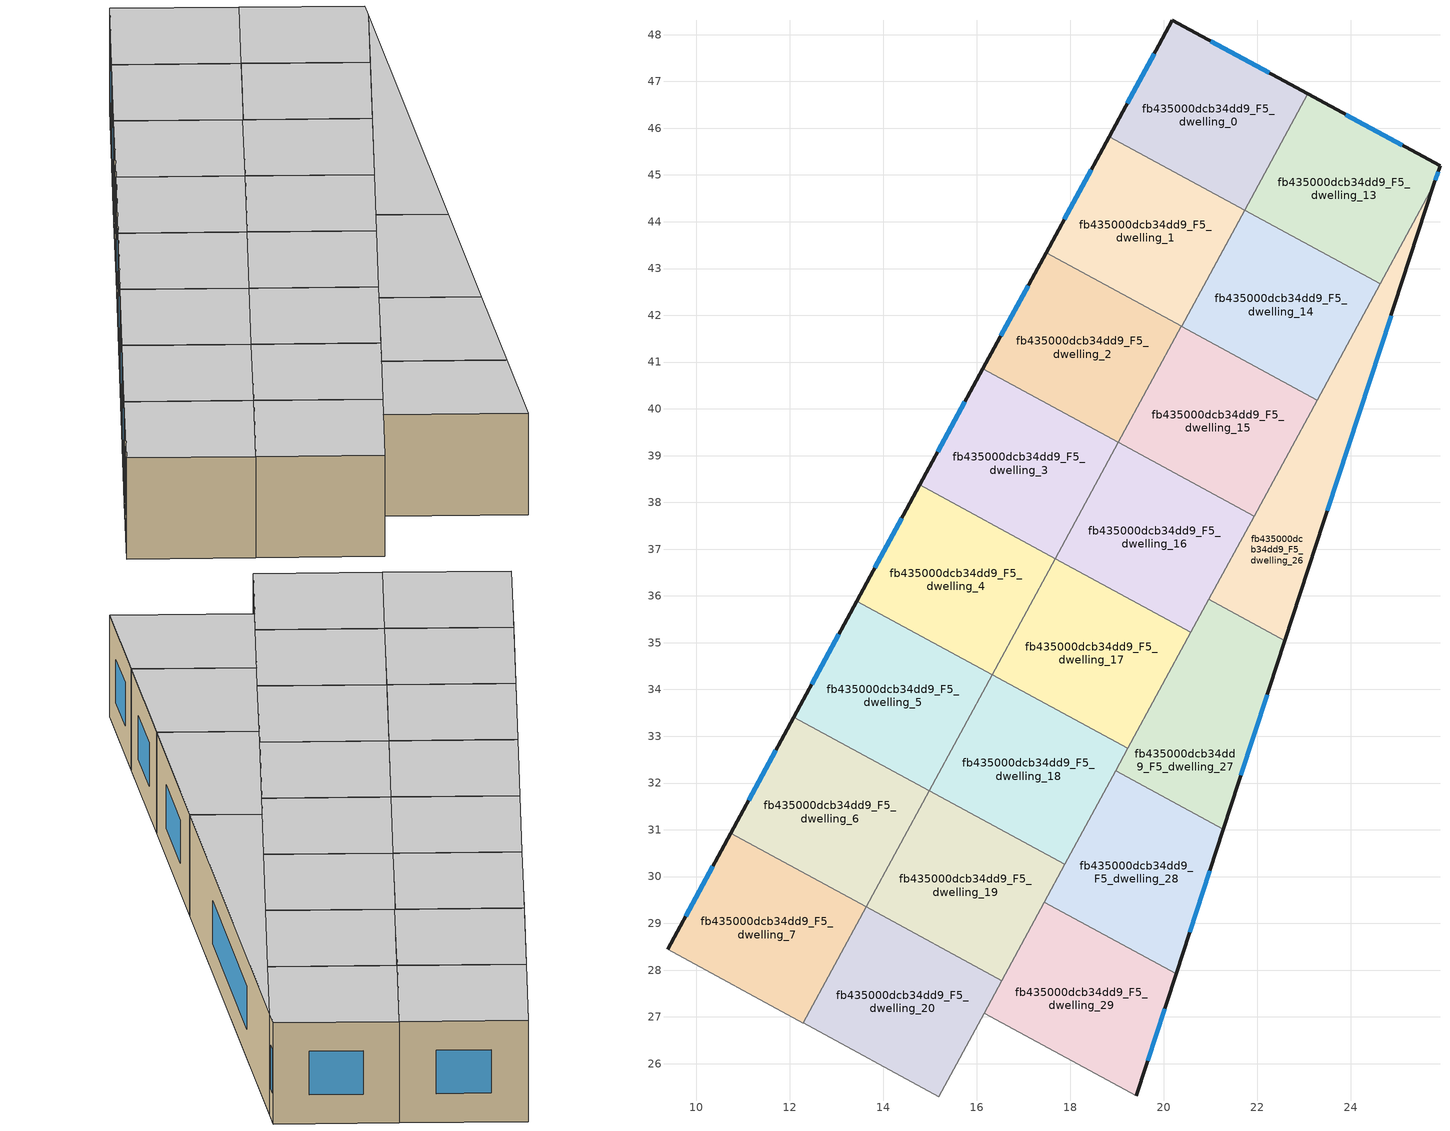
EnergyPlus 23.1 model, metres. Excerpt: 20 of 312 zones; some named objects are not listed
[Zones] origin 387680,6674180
fb435000dcb34dd9_F5_dwelling_0
 floor to fb435000dcb34dd9_F4_dwelling_0 (EU_floor_Construction): 23.08,46.73 21.73,44.25 18.83,45.82 20.18,48.31 z15
 wall outside (EU_wall_Construction): 23.08,46.73 20.18,48.31 18.83,45.82 z15:18
 wall to fb435000dcb34dd9_F5_dwelling_1 (EU_wall_Construction): 18.83,45.82 21.73,44.25 z15:18
 wall to fb435000dcb34dd9_F5_dwelling_13 (EU_wall_Construction): 21.73,44.25 23.08,46.73 z15:18
 window (EU_Window_Construction): 19.79,47.6 19.22,46.53 / 22.25,47.18 21.01,47.86 z15.86:17.14
 ceiling to fb435000dcb34dd9_F6_dwelling_0 (EU_floor_Construction): 21.73,44.25 23.08,46.73 20.18,48.31 18.83,45.82 z18
fb435000dcb34dd9_F5_dwelling_1
 floor to fb435000dcb34dd9_F4_dwelling_1 (EU_floor_Construction): 21.73,44.25 20.38,41.76 17.48,43.34 18.83,45.82 z15
 wall outside (EU_wall_Construction): 18.83,45.82 17.48,43.34 z15:18
 wall to fb435000dcb34dd9_F5_dwelling_2 (EU_wall_Construction): 17.48,43.34 20.38,41.76 z15:18
 wall to fb435000dcb34dd9_F5_dwelling_14 (EU_wall_Construction): 20.38,41.76 21.73,44.25 z15:18
 window (EU_Window_Construction): 18.44,45.11 17.87,44.05 z15.86:17.14
 ceiling to fb435000dcb34dd9_F6_dwelling_1 (EU_floor_Construction): 20.38,41.76 21.73,44.25 18.83,45.82 17.48,43.34 z18
fb435000dcb34dd9_F5_dwelling_13
 floor to fb435000dcb34dd9_F4_dwelling_13 (EU_floor_Construction): 25.9,45.2 25.77,44.77 24.62,42.67 21.73,44.25 21,42.91 23.08,46.73 z15
 wall outside (EU_wall_Construction): 25.77,44.77 25.9,45.2 23.08,46.73 z15:18
 wall to fb435000dcb34dd9_F5_dwelling_14 (EU_wall_Construction): 21.73,44.25 24.62,42.67 z15:18
 wall to fb435000dcb34dd9_F5_dwelling_26 (EU_wall_Construction): 24.62,42.67 25.77,44.77 z15:18
 wall adiabatic (EU_wall_Construction): 21.73,44.25 21,42.91 21.73,44.24 z15:18
 window (EU_Window_Construction): 25.1,45.63 23.88,46.29 / 25.8,44.89 25.86,45.07 z15.86:17.14
 ceiling to fb435000dcb34dd9_F6_dwelling_13 (EU_floor_Construction): 24.62,42.67 25.77,44.77 25.9,45.2 23.08,46.73 21,42.91 21.73,44.25 z18
fb435000dcb34dd9_F5_dwelling_14
 floor to fb435000dcb34dd9_F4_dwelling_14 (EU_floor_Construction): 24.62,42.67 23.28,40.19 20.38,41.76 21.73,44.25 z15
 wall to fb435000dcb34dd9_F5_dwelling_15 (EU_wall_Construction): 20.38,41.76 23.28,40.19 z15:18
 wall to fb435000dcb34dd9_F5_dwelling_26 (EU_wall_Construction): 23.28,40.19 24.62,42.67 z15:18
 ceiling to fb435000dcb34dd9_F6_dwelling_14 (EU_floor_Construction): 23.28,40.19 24.62,42.67 21.73,44.25 20.38,41.76 z18
fb435000dcb34dd9_F5_dwelling_15
 floor to fb435000dcb34dd9_F4_dwelling_15 (EU_floor_Construction): 23.28,40.19 21.93,37.71 19.03,39.28 20.38,41.76 z15
 wall to fb435000dcb34dd9_F5_dwelling_16 (EU_wall_Construction): 19.03,39.28 21.93,37.71 z15:18
 wall to fb435000dcb34dd9_F5_dwelling_2 (EU_wall_Construction): 20.38,41.76 19.03,39.28 z15:18
 wall to fb435000dcb34dd9_F5_dwelling_26 (EU_wall_Construction): 21.93,37.71 23.28,40.19 z15:18
 ceiling to fb435000dcb34dd9_F6_dwelling_15 (EU_floor_Construction): 21.93,37.71 23.28,40.19 20.38,41.76 19.03,39.28 z18
fb435000dcb34dd9_F5_dwelling_16
 floor to fb435000dcb34dd9_F4_dwelling_16 (EU_floor_Construction): 21.93,37.71 20.58,35.22 17.68,36.8 19.03,39.28 z15
 wall to fb435000dcb34dd9_F5_dwelling_17 (EU_wall_Construction): 17.68,36.8 20.58,35.22 z15:18
 wall to fb435000dcb34dd9_F5_dwelling_27 (EU_wall_Construction): 20.58,35.22 20.96,35.93 z15:18
 wall to fb435000dcb34dd9_F5_dwelling_3 (EU_wall_Construction): 19.03,39.28 17.68,36.8 z15:18
 wall to fb435000dcb34dd9_F5_dwelling_26 (EU_wall_Construction): 20.96,35.93 21.93,37.71 z15:18
 ceiling to fb435000dcb34dd9_F6_dwelling_16 (EU_floor_Construction): 20.58,35.22 21.93,37.71 19.03,39.28 17.68,36.8 z18
fb435000dcb34dd9_F5_dwelling_17
 floor to fb435000dcb34dd9_F4_dwelling_17 (EU_floor_Construction): 20.58,35.22 19.23,32.74 16.33,34.32 17.68,36.8 z15
 wall to fb435000dcb34dd9_F5_dwelling_18 (EU_wall_Construction): 16.33,34.32 19.23,32.74 z15:18
 wall to fb435000dcb34dd9_F5_dwelling_4 (EU_wall_Construction): 17.68,36.8 16.33,34.32 z15:18
 wall to fb435000dcb34dd9_F5_dwelling_27 (EU_wall_Construction): 19.23,32.74 20.58,35.22 z15:18
 ceiling to fb435000dcb34dd9_F6_dwelling_17 (EU_floor_Construction): 19.23,32.74 20.58,35.22 17.68,36.8 16.33,34.32 z18
fb435000dcb34dd9_F5_dwelling_18
 floor to fb435000dcb34dd9_F4_dwelling_18 (EU_floor_Construction): 19.23,32.74 17.88,30.26 14.98,31.83 16.33,34.32 z15
 wall to fb435000dcb34dd9_F5_dwelling_19 (EU_wall_Construction): 14.98,31.83 17.88,30.26 z15:18
 wall to fb435000dcb34dd9_F5_dwelling_28 (EU_wall_Construction): 17.88,30.26 18.97,32.26 z15:18
 wall to fb435000dcb34dd9_F5_dwelling_5 (EU_wall_Construction): 16.33,34.32 14.98,31.83 z15:18
 wall to fb435000dcb34dd9_F5_dwelling_27 (EU_wall_Construction): 18.97,32.26 19.23,32.74 z15:18
 ceiling to fb435000dcb34dd9_F6_dwelling_18 (EU_floor_Construction): 17.88,30.26 19.23,32.74 16.33,34.32 14.98,31.83 z18
fb435000dcb34dd9_F5_dwelling_19
 floor to fb435000dcb34dd9_F4_dwelling_19 (EU_floor_Construction): 17.88,30.26 16.53,27.78 13.64,29.35 14.98,31.83 z15
 wall to fb435000dcb34dd9_F5_dwelling_20 (EU_wall_Construction): 13.64,29.35 16.53,27.78 z15:18
 wall to fb435000dcb34dd9_F5_dwelling_29 (EU_wall_Construction): 16.53,27.78 17.44,29.45 z15:18
 wall to fb435000dcb34dd9_F5_dwelling_6 (EU_wall_Construction): 14.98,31.83 13.64,29.35 z15:18
 wall to fb435000dcb34dd9_F5_dwelling_28 (EU_wall_Construction): 17.45,29.45 17.88,30.26 z15:18
 ceiling to fb435000dcb34dd9_F6_dwelling_19 (EU_floor_Construction): 16.53,27.78 17.88,30.26 14.98,31.83 13.64,29.35 z18
fb435000dcb34dd9_F5_dwelling_2
 floor to fb435000dcb34dd9_F4_dwelling_2 (EU_floor_Construction): 20.38,41.76 19.03,39.28 16.13,40.86 17.48,43.34 z15
 wall outside (EU_wall_Construction): 17.48,43.34 16.13,40.86 z15:18
 wall to fb435000dcb34dd9_F5_dwelling_3 (EU_wall_Construction): 16.13,40.86 19.03,39.28 z15:18
 window (EU_Window_Construction): 17.1,42.63 16.52,41.57 z15.86:17.14
 ceiling to fb435000dcb34dd9_F6_dwelling_2 (EU_floor_Construction): 19.03,39.28 20.38,41.76 17.48,43.34 16.13,40.86 z18
fb435000dcb34dd9_F5_dwelling_20
 floor to fb435000dcb34dd9_F4_dwelling_20 (EU_floor_Construction): 16.53,27.78 15.19,25.29 12.29,26.87 13.64,29.35 z15
 wall to fb435000dcb34dd9_F5_dwelling_30 (EU_wall_Construction): 15.19,25.29 16.16,27.08 z15:18
 wall to fb435000dcb34dd9_F5_dwelling_21 (EU_wall_Construction): 12.29,26.87 15.19,25.29 z15:18
 wall to fb435000dcb34dd9_F5_dwelling_7 (EU_wall_Construction): 13.64,29.35 12.29,26.87 z15:18
 wall to fb435000dcb34dd9_F5_dwelling_29 (EU_wall_Construction): 16.16,27.08 16.53,27.78 z15:18
 ceiling to fb435000dcb34dd9_F6_dwelling_20 (EU_floor_Construction): 15.19,25.29 16.53,27.78 13.64,29.35 12.29,26.87 z18
fb435000dcb34dd9_F5_dwelling_26
 floor to fb435000dcb34dd9_F4_dwelling_26 (EU_floor_Construction): 25.77,44.77 22.59,35.04 20.96,35.93 z15
 wall outside (EU_wall_Construction): 22.59,35.04 25.77,44.77 z15:18
 wall to fb435000dcb34dd9_F5_dwelling_27 (EU_wall_Construction): 20.96,35.93 22.59,35.04 z15:18
 window (EU_Window_Construction): 23.5,37.82 24.86,41.99 z15.86:17.14
 ceiling to fb435000dcb34dd9_F6_dwelling_26 (EU_floor_Construction): 22.59,35.04 25.77,44.77 20.96,35.93 z18
fb435000dcb34dd9_F5_dwelling_27
 floor to fb435000dcb34dd9_F4_dwelling_27 (EU_floor_Construction): 22.59,35.04 21.27,31.01 18.97,32.26 20.96,35.93 z15
 wall outside (EU_wall_Construction): 21.27,31.01 22.59,35.04 z15:18
 wall to fb435000dcb34dd9_F5_dwelling_28 (EU_wall_Construction): 18.97,32.26 21.27,31.01 z15:18
 window (EU_Window_Construction): 21.65,32.16 22.21,33.89 z15.86:17.14
 ceiling to fb435000dcb34dd9_F6_dwelling_27 (EU_floor_Construction): 21.27,31.01 22.59,35.04 20.96,35.93 18.97,32.26 z18
fb435000dcb34dd9_F5_dwelling_28
 floor to fb435000dcb34dd9_F4_dwelling_28 (EU_floor_Construction): 21.27,31.01 20.26,27.92 17.45,29.45 18.97,32.26 z15
 wall outside (EU_wall_Construction): 20.26,27.92 21.27,31.01 z15:18
 wall to fb435000dcb34dd9_F5_dwelling_29 (EU_wall_Construction): 17.45,29.45 20.26,27.92 z15:18
 window (EU_Window_Construction): 20.55,28.81 20.98,30.13 z15.86:17.14
 ceiling to fb435000dcb34dd9_F6_dwelling_28 (EU_floor_Construction): 20.26,27.92 21.27,31.01 18.97,32.26 17.45,29.45 z18
fb435000dcb34dd9_F5_dwelling_29
 floor to fb435000dcb34dd9_F4_dwelling_29 (EU_floor_Construction): 20.26,27.92 19.41,25.32 16.16,27.08 17.45,29.45 z15
 wall outside (EU_wall_Construction): 19.41,25.32 20.26,27.92 z15:18
 wall to fb435000dcb34dd9_F5_dwelling_30 (EU_wall_Construction): 16.16,27.08 19.41,25.32 z15:18
 window (EU_Window_Construction): 19.66,26.06 20.02,27.18 z15.86:17.14
 ceiling to fb435000dcb34dd9_F6_dwelling_29 (EU_floor_Construction): 19.41,25.32 20.26,27.92 17.45,29.45 16.16,27.08 z18
fb435000dcb34dd9_F5_dwelling_3
 floor to fb435000dcb34dd9_F4_dwelling_3 (EU_floor_Construction): 19.03,39.28 17.68,36.8 14.78,38.37 16.13,40.86 z15
 wall outside (EU_wall_Construction): 16.13,40.86 14.78,38.37 z15:18
 wall to fb435000dcb34dd9_F5_dwelling_4 (EU_wall_Construction): 14.78,38.37 17.68,36.8 z15:18
 window (EU_Window_Construction): 15.75,40.15 15.17,39.08 z15.86:17.14
 ceiling to fb435000dcb34dd9_F6_dwelling_3 (EU_floor_Construction): 17.68,36.8 19.03,39.28 16.13,40.86 14.78,38.37 z18
fb435000dcb34dd9_F5_dwelling_4
 floor to fb435000dcb34dd9_F4_dwelling_4 (EU_floor_Construction): 17.68,36.8 16.33,34.32 13.43,35.89 14.78,38.37 z15
 wall outside (EU_wall_Construction): 14.78,38.37 13.43,35.89 z15:18
 wall to fb435000dcb34dd9_F5_dwelling_5 (EU_wall_Construction): 13.43,35.89 16.33,34.32 z15:18
 window (EU_Window_Construction): 14.4,37.66 13.82,36.6 z15.86:17.14
 ceiling to fb435000dcb34dd9_F6_dwelling_4 (EU_floor_Construction): 16.33,34.32 17.68,36.8 14.78,38.37 13.43,35.89 z18
fb435000dcb34dd9_F5_dwelling_5
 floor to fb435000dcb34dd9_F4_dwelling_5 (EU_floor_Construction): 16.33,34.32 14.98,31.83 12.09,33.41 13.43,35.89 z15
 wall outside (EU_wall_Construction): 13.43,35.89 12.09,33.41 z15:18
 wall to fb435000dcb34dd9_F5_dwelling_6 (EU_wall_Construction): 12.09,33.41 14.98,31.83 z15:18
 window (EU_Window_Construction): 13.05,35.18 12.47,34.12 z15.86:17.14
 ceiling to fb435000dcb34dd9_F6_dwelling_5 (EU_floor_Construction): 14.98,31.83 16.33,34.32 13.43,35.89 12.09,33.41 z18
fb435000dcb34dd9_F5_dwelling_6
 floor to fb435000dcb34dd9_F4_dwelling_6 (EU_floor_Construction): 14.98,31.83 13.64,29.35 10.74,30.92 12.09,33.41 z15
 wall outside (EU_wall_Construction): 12.09,33.41 10.74,30.92 z15:18
 wall to fb435000dcb34dd9_F5_dwelling_7 (EU_wall_Construction): 10.74,30.92 13.64,29.35 z15:18
 window (EU_Window_Construction): 11.7,32.7 11.12,31.63 z15.86:17.14
 ceiling to fb435000dcb34dd9_F6_dwelling_6 (EU_floor_Construction): 13.64,29.35 14.98,31.83 12.09,33.41 10.74,30.92 z18
fb435000dcb34dd9_F5_dwelling_7
 floor to fb435000dcb34dd9_F4_dwelling_7 (EU_floor_Construction): 13.64,29.35 12.29,26.87 9.39,28.44 10.74,30.92 z15
 wall outside (EU_wall_Construction): 10.74,30.92 9.39,28.44 z15:18
 wall to fb435000dcb34dd9_F5_dwelling_8 (EU_wall_Construction): 9.39,28.44 12.29,26.87 z15:18
 window (EU_Window_Construction): 10.35,30.22 9.77,29.15 z15.86:17.14
 ceiling to fb435000dcb34dd9_F6_dwelling_7 (EU_floor_Construction): 12.29,26.87 13.64,29.35 10.74,30.92 9.39,28.44 z18
[Building]
EU S2 Campaign: North Axis=0; Terrain=City; Solar Distribution=FullExterior
[Site:Location]
Helsinki-Vantaa.AP: Latitude=60.317; Longitude=24.963; Time Zone=2; Elevation=54.6
[SizingPeriod:WeatherFileDays]
AnnualSizingPeriod: Begin Month=1; Begin Day of Month=1; End Month=12; End Day of Month=31; Day of Week for Start Day=Monday; Use Weather File Daylight Saving Period=No; Use Weather File Rain and Snow Indicators=No
[MATERIAL]
EU_InternalMass_Material: Roughness=MediumRough; Thickness=0.1; Conductivity=1; Density=1800; Specific Heat=900; Thermal Absorptance=0.9; Solar Absorptance=0.7; Visible Absorptance=0.7
[MATERIAL:NOMASS] Roughness=MediumRough; Thermal Absorptance=0.9; Solar Absorptance=0.7; Visible Absorptance=0.7
Name | Thermal Resistance
EU_wall_NoMass | 5.91765
EU_floor_NoMass | 6.2875
[WINDOWMATERIAL:SIMPLEGLAZINGSYSTEM]
EU_Window_SimpleGlazing: UFactor=0.994035; Solar Heat Gain Coefficient=0.7; Visible Transmittance=0.7
[CONSTRUCTION]
EU_wall_Construction: EU_wall_NoMass
EU_floor_Construction: EU_floor_NoMass
EU_Window_Construction: EU_Window_SimpleGlazing
EU_InternalMass_Construction: EU_InternalMass_Material
[ZONE] Type=1; Multiplier=1; Ceiling Height=autocalculate; Floor Area=autocalculate; Part of Total Floor Area=Yes
Name | Volume
fb435000dcb34dd9_F5_dwelling_0; fb435000dcb34dd9_F5_dwelling_1 | 27.9529
fb435000dcb34dd9_F5_dwelling_13; fb435000dcb34dd9_F5_dwelling_6 | 27.958
fb435000dcb34dd9_F5_dwelling_14 | 27.9543
fb435000dcb34dd9_F5_dwelling_15 | 27.9551
fb435000dcb34dd9_F5_dwelling_16; fb435000dcb34dd9_F5_dwelling_19; fb435000dcb34dd9_F5_dwelling_20 | 27.9558
fb435000dcb34dd9_F5_dwelling_17 | 27.9631
fb435000dcb34dd9_F5_dwelling_18 | 27.9521
fb435000dcb34dd9_F5_dwelling_2; fb435000dcb34dd9_F5_dwelling_27; fb435000dcb34dd9_F5_dwelling_3; fb435000dcb34dd9_F5_dwelling_4; fb435000dcb34dd9_F5_dwelling_5 | 27.9573
fb435000dcb34dd9_F5_dwelling_26 | 27.95
fb435000dcb34dd9_F5_dwelling_28 | 27.9507
fb435000dcb34dd9_F5_dwelling_29 | 27.9624
fb435000dcb34dd9_F5_dwelling_7 | 27.9617
[INTERNALMASS] Construction=EU_InternalMass_Construction
Name | Zone or ZoneList | Surface Area
fb435000dcb34dd9_F5_dwelling_0_EU_InternalMass | fb435000dcb34dd9_F5_dwelling_0 | 9.31735
fb435000dcb34dd9_F5_dwelling_1_EU_InternalMass | fb435000dcb34dd9_F5_dwelling_1 | 9.31781
fb435000dcb34dd9_F5_dwelling_2_EU_InternalMass | fb435000dcb34dd9_F5_dwelling_2 | 9.31906
fb435000dcb34dd9_F5_dwelling_3_EU_InternalMass | fb435000dcb34dd9_F5_dwelling_3 | 9.31906
fb435000dcb34dd9_F5_dwelling_4_EU_InternalMass | fb435000dcb34dd9_F5_dwelling_4 | 9.32154
fb435000dcb34dd9_F5_dwelling_5_EU_InternalMass | fb435000dcb34dd9_F5_dwelling_5 | 9.31874
fb435000dcb34dd9_F5_dwelling_6_EU_InternalMass | fb435000dcb34dd9_F5_dwelling_6 | 9.31919
fb435000dcb34dd9_F5_dwelling_7_EU_InternalMass | fb435000dcb34dd9_F5_dwelling_7 | 9.32077
fb435000dcb34dd9_F5_dwelling_13_EU_InternalMass | fb435000dcb34dd9_F5_dwelling_13 | 9.32092
fb435000dcb34dd9_F5_dwelling_14_EU_InternalMass | fb435000dcb34dd9_F5_dwelling_14 | 9.31796
fb435000dcb34dd9_F5_dwelling_15_EU_InternalMass | fb435000dcb34dd9_F5_dwelling_15 | 9.31842
fb435000dcb34dd9_F5_dwelling_16_EU_InternalMass | fb435000dcb34dd9_F5_dwelling_16 | 9.31842
fb435000dcb34dd9_F5_dwelling_17_EU_InternalMass | fb435000dcb34dd9_F5_dwelling_17 | 9.31919
fb435000dcb34dd9_F5_dwelling_18_EU_InternalMass | fb435000dcb34dd9_F5_dwelling_18 | 9.31662
fb435000dcb34dd9_F5_dwelling_19_EU_InternalMass | fb435000dcb34dd9_F5_dwelling_19 | 9.31874
fb435000dcb34dd9_F5_dwelling_20_EU_InternalMass | fb435000dcb34dd9_F5_dwelling_20 | 9.31842
fb435000dcb34dd9_F5_dwelling_26_EU_InternalMass | fb435000dcb34dd9_F5_dwelling_26 | 9.31671
fb435000dcb34dd9_F5_dwelling_27_EU_InternalMass | fb435000dcb34dd9_F5_dwelling_27 | 9.31926
fb435000dcb34dd9_F5_dwelling_28_EU_InternalMass | fb435000dcb34dd9_F5_dwelling_28 | 9.31643
fb435000dcb34dd9_F5_dwelling_29_EU_InternalMass | fb435000dcb34dd9_F5_dwelling_29 | 9.32089
[OTHEREQUIPMENT] Fuel Type=Electricity; Design Level Calculation Method=Watts/Area; Power per Zone Floor Area=1; Fraction Latent=0; Fraction Radiant=0; Fraction Lost=0; Carbon Dioxide Generation Rate=0; EndUse Subcategory=EU_Step8_InternalGains
Name | Zone or ZoneList or Space or SpaceList | Schedule
EU_Step8_InternalGain_fb435000dcb34dd9_F5_dwelling_0_f000 | fb435000dcb34dd9_F5_dwelling_0 | EU_Step8_GainSchedule_fb435000dcb34dd9_F5_dwelling_0_f000
EU_Step8_InternalGain_fb435000dcb34dd9_F5_dwelling_1_f000 | fb435000dcb34dd9_F5_dwelling_1 | EU_Step8_GainSchedule_fb435000dcb34dd9_F5_dwelling_1_f000
EU_Step8_InternalGain_fb435000dcb34dd9_F5_dwelling_2_f000 | fb435000dcb34dd9_F5_dwelling_2 | EU_Step8_GainSchedule_fb435000dcb34dd9_F5_dwelling_2_f000
EU_Step8_InternalGain_fb435000dcb34dd9_F5_dwelling_3_f000 | fb435000dcb34dd9_F5_dwelling_3 | EU_Step8_GainSchedule_fb435000dcb34dd9_F5_dwelling_3_f000
EU_Step8_InternalGain_fb435000dcb34dd9_F5_dwelling_4_f000 | fb435000dcb34dd9_F5_dwelling_4 | EU_Step8_GainSchedule_fb435000dcb34dd9_F5_dwelling_4_f000
EU_Step8_InternalGain_fb435000dcb34dd9_F5_dwelling_5_f000 | fb435000dcb34dd9_F5_dwelling_5 | EU_Step8_GainSchedule_fb435000dcb34dd9_F5_dwelling_5_f000
EU_Step8_InternalGain_fb435000dcb34dd9_F5_dwelling_6_f000 | fb435000dcb34dd9_F5_dwelling_6 | EU_Step8_GainSchedule_fb435000dcb34dd9_F5_dwelling_6_f000
EU_Step8_InternalGain_fb435000dcb34dd9_F5_dwelling_7_f000 | fb435000dcb34dd9_F5_dwelling_7 | EU_Step8_GainSchedule_fb435000dcb34dd9_F5_dwelling_7_f000
EU_Step8_InternalGain_fb435000dcb34dd9_F5_dwelling_13_f000 | fb435000dcb34dd9_F5_dwelling_13 | EU_Step8_GainSchedule_fb435000dcb34dd9_F5_dwelling_13_f000
EU_Step8_InternalGain_fb435000dcb34dd9_F5_dwelling_14_f000 | fb435000dcb34dd9_F5_dwelling_14 | EU_Step8_GainSchedule_fb435000dcb34dd9_F5_dwelling_14_f000
EU_Step8_InternalGain_fb435000dcb34dd9_F5_dwelling_15_f000 | fb435000dcb34dd9_F5_dwelling_15 | EU_Step8_GainSchedule_fb435000dcb34dd9_F5_dwelling_15_f000
EU_Step8_InternalGain_fb435000dcb34dd9_F5_dwelling_16_f000 | fb435000dcb34dd9_F5_dwelling_16 | EU_Step8_GainSchedule_fb435000dcb34dd9_F5_dwelling_16_f000
EU_Step8_InternalGain_fb435000dcb34dd9_F5_dwelling_17_f000 | fb435000dcb34dd9_F5_dwelling_17 | EU_Step8_GainSchedule_fb435000dcb34dd9_F5_dwelling_17_f000
EU_Step8_InternalGain_fb435000dcb34dd9_F5_dwelling_18_f000 | fb435000dcb34dd9_F5_dwelling_18 | EU_Step8_GainSchedule_fb435000dcb34dd9_F5_dwelling_18_f000
EU_Step8_InternalGain_fb435000dcb34dd9_F5_dwelling_19_f000 | fb435000dcb34dd9_F5_dwelling_19 | EU_Step8_GainSchedule_fb435000dcb34dd9_F5_dwelling_19_f000
EU_Step8_InternalGain_fb435000dcb34dd9_F5_dwelling_20_f000 | fb435000dcb34dd9_F5_dwelling_20 | EU_Step8_GainSchedule_fb435000dcb34dd9_F5_dwelling_20_f000
EU_Step8_InternalGain_fb435000dcb34dd9_F5_dwelling_26_f000 | fb435000dcb34dd9_F5_dwelling_26 | EU_Step8_GainSchedule_fb435000dcb34dd9_F5_dwelling_26_f000
EU_Step8_InternalGain_fb435000dcb34dd9_F5_dwelling_27_f000 | fb435000dcb34dd9_F5_dwelling_27 | EU_Step8_GainSchedule_fb435000dcb34dd9_F5_dwelling_27_f000
EU_Step8_InternalGain_fb435000dcb34dd9_F5_dwelling_28_f000 | fb435000dcb34dd9_F5_dwelling_28 | EU_Step8_GainSchedule_fb435000dcb34dd9_F5_dwelling_28_f000
EU_Step8_InternalGain_fb435000dcb34dd9_F5_dwelling_29_f000 | fb435000dcb34dd9_F5_dwelling_29 | EU_Step8_GainSchedule_fb435000dcb34dd9_F5_dwelling_29_f000
[ZONEVENTILATION:DESIGNFLOWRATE] Schedule=EU_AlwaysOn; Design Flow Rate Calculation Method=AirChanges/Hour; Air Changes per Hour=0.596421; Ventilation Type=Natural; Fan Pressure Rise=0; Fan Total Efficiency=1; Constant Term Coefficient=1; Temperature Term Coefficient=0; Velocity Term Coefficient=0; Velocity Squared Term Coefficient=0; Minimum Indoor Temperature=-100; Maximum Indoor Temperature=100; Delta Temperature=-100; Minimum Outdoor Temperature=-100; Maximum Outdoor Temperature=100; Maximum Wind Speed=40
Name | Zone or ZoneList or Space or SpaceList
EU_ConstantAir_fb435000dcb34dd9_F5_dwelling_0 | fb435000dcb34dd9_F5_dwelling_0
EU_ConstantAir_fb435000dcb34dd9_F5_dwelling_1 | fb435000dcb34dd9_F5_dwelling_1
EU_ConstantAir_fb435000dcb34dd9_F5_dwelling_2 | fb435000dcb34dd9_F5_dwelling_2
EU_ConstantAir_fb435000dcb34dd9_F5_dwelling_3 | fb435000dcb34dd9_F5_dwelling_3
EU_ConstantAir_fb435000dcb34dd9_F5_dwelling_4 | fb435000dcb34dd9_F5_dwelling_4
EU_ConstantAir_fb435000dcb34dd9_F5_dwelling_5 | fb435000dcb34dd9_F5_dwelling_5
EU_ConstantAir_fb435000dcb34dd9_F5_dwelling_6 | fb435000dcb34dd9_F5_dwelling_6
EU_ConstantAir_fb435000dcb34dd9_F5_dwelling_7 | fb435000dcb34dd9_F5_dwelling_7
EU_ConstantAir_fb435000dcb34dd9_F5_dwelling_13 | fb435000dcb34dd9_F5_dwelling_13
EU_ConstantAir_fb435000dcb34dd9_F5_dwelling_14 | fb435000dcb34dd9_F5_dwelling_14
EU_ConstantAir_fb435000dcb34dd9_F5_dwelling_15 | fb435000dcb34dd9_F5_dwelling_15
EU_ConstantAir_fb435000dcb34dd9_F5_dwelling_16 | fb435000dcb34dd9_F5_dwelling_16
EU_ConstantAir_fb435000dcb34dd9_F5_dwelling_17 | fb435000dcb34dd9_F5_dwelling_17
EU_ConstantAir_fb435000dcb34dd9_F5_dwelling_18 | fb435000dcb34dd9_F5_dwelling_18
EU_ConstantAir_fb435000dcb34dd9_F5_dwelling_19 | fb435000dcb34dd9_F5_dwelling_19
EU_ConstantAir_fb435000dcb34dd9_F5_dwelling_20 | fb435000dcb34dd9_F5_dwelling_20
EU_ConstantAir_fb435000dcb34dd9_F5_dwelling_26 | fb435000dcb34dd9_F5_dwelling_26
EU_ConstantAir_fb435000dcb34dd9_F5_dwelling_27 | fb435000dcb34dd9_F5_dwelling_27
EU_ConstantAir_fb435000dcb34dd9_F5_dwelling_28 | fb435000dcb34dd9_F5_dwelling_28
EU_ConstantAir_fb435000dcb34dd9_F5_dwelling_29 | fb435000dcb34dd9_F5_dwelling_29
[HVACTEMPLATE:ZONE:IDEALLOADSAIRSYSTEM] System Availability Schedule=EU_AlwaysOn; Maximum Heating Supply Air Temperature=50; Minimum Cooling Supply Air Temperature=13; Maximum Heating Supply Air Humidity Ratio=0.0156; Minimum Cooling Supply Air Humidity Ratio=0.0077; Heating Limit=NoLimit; Cooling Limit=NoLimit; Heating Availability Schedule=EU_AlwaysOn; Cooling Availability Schedule=EU_CoolingOff; Dehumidification Control Type=ConstantSensibleHeatRatio; Cooling Sensible Heat Ratio=0.7; Dehumidification Setpoint=60; Humidification Control Type=None; Humidification Setpoint=30; Outdoor Air Method=None; Outdoor Air Flow Rate per Person=0.00944; Outdoor Air Flow Rate per Zone Floor Area=0; Outdoor Air Flow Rate per Zone=0; Demand Controlled Ventilation Type=None; Outdoor Air Economizer Type=NoEconomizer; Heat Recovery Type=None; Sensible Heat Recovery Effectiveness=0.7; Latent Heat Recovery Effectiveness=0.65
Name | Template Thermostat
fb435000dcb34dd9_F5_dwelling_0 | EU_HeatOnly_fb435000dcb34dd9_F5_dwelling_0
fb435000dcb34dd9_F5_dwelling_1 | EU_HeatOnly_fb435000dcb34dd9_F5_dwelling_1
fb435000dcb34dd9_F5_dwelling_2 | EU_HeatOnly_fb435000dcb34dd9_F5_dwelling_2
fb435000dcb34dd9_F5_dwelling_3 | EU_HeatOnly_fb435000dcb34dd9_F5_dwelling_3
fb435000dcb34dd9_F5_dwelling_4 | EU_HeatOnly_fb435000dcb34dd9_F5_dwelling_4
fb435000dcb34dd9_F5_dwelling_5 | EU_HeatOnly_fb435000dcb34dd9_F5_dwelling_5
fb435000dcb34dd9_F5_dwelling_6 | EU_HeatOnly_fb435000dcb34dd9_F5_dwelling_6
fb435000dcb34dd9_F5_dwelling_7 | EU_HeatOnly_fb435000dcb34dd9_F5_dwelling_7
fb435000dcb34dd9_F5_dwelling_13 | EU_HeatOnly_fb435000dcb34dd9_F5_dwelling_13
fb435000dcb34dd9_F5_dwelling_14 | EU_HeatOnly_fb435000dcb34dd9_F5_dwelling_14
fb435000dcb34dd9_F5_dwelling_15 | EU_HeatOnly_fb435000dcb34dd9_F5_dwelling_15
fb435000dcb34dd9_F5_dwelling_16 | EU_HeatOnly_fb435000dcb34dd9_F5_dwelling_16
fb435000dcb34dd9_F5_dwelling_17 | EU_HeatOnly_fb435000dcb34dd9_F5_dwelling_17
fb435000dcb34dd9_F5_dwelling_18 | EU_HeatOnly_fb435000dcb34dd9_F5_dwelling_18
fb435000dcb34dd9_F5_dwelling_19 | EU_HeatOnly_fb435000dcb34dd9_F5_dwelling_19
fb435000dcb34dd9_F5_dwelling_20 | EU_HeatOnly_fb435000dcb34dd9_F5_dwelling_20
fb435000dcb34dd9_F5_dwelling_26 | EU_HeatOnly_fb435000dcb34dd9_F5_dwelling_26
fb435000dcb34dd9_F5_dwelling_27 | EU_HeatOnly_fb435000dcb34dd9_F5_dwelling_27
fb435000dcb34dd9_F5_dwelling_28 | EU_HeatOnly_fb435000dcb34dd9_F5_dwelling_28
fb435000dcb34dd9_F5_dwelling_29 | EU_HeatOnly_fb435000dcb34dd9_F5_dwelling_29
[SIZING:ZONE] Zone Cooling Design Supply Air Temperature Input Method=SupplyAirTemperature; Zone Cooling Design Supply Air Temperature=13; Zone Heating Design Supply Air Temperature Input Method=SupplyAirTemperature; Zone Heating Design Supply Air Temperature=50; Zone Cooling Design Supply Air Humidity Ratio=0.008; Zone Heating Design Supply Air Humidity Ratio=0.008; Cooling Design Air Flow Method=DesignDay; Cooling Design Air Flow Rate=0; Cooling Minimum Air Flow per Zone Floor Area=0.000762; Cooling Minimum Air Flow=0; Cooling Minimum Air Flow Fraction=0.2; Heating Design Air Flow Method=DesignDay; Heating Design Air Flow Rate=0; Heating Maximum Air Flow per Zone Floor Area=0.002032; Heating Maximum Air Flow=0.141576; Heating Maximum Air Flow Fraction=0.3; Account for Dedicated Outdoor Air System=No; Dedicated Outdoor Air System Control Strategy=NeutralSupplyAir; Dedicated Outdoor Air Low Setpoint Temperature for Design=autosize; Dedicated Outdoor Air High Setpoint Temperature for Design=autosize; Zone Load Sizing Method=Sensible Load Only No Latent Load; Zone Latent Cooling Design Supply Air Humidity Ratio Input Method=HumidityRatioDifference; Zone Cooling Design Supply Air Humidity Ratio Difference=0.005; Zone Latent Heating Design Supply Air Humidity Ratio Input Method=HumidityRatioDifference; Zone Humidification Design Supply Air Humidity Ratio Difference=0.005
fb435000dcb34dd9_F5_dwelling_0; fb435000dcb34dd9_F5_dwelling_1; fb435000dcb34dd9_F5_dwelling_2; fb435000dcb34dd9_F5_dwelling_3; fb435000dcb34dd9_F5_dwelling_4; fb435000dcb34dd9_F5_dwelling_5; fb435000dcb34dd9_F5_dwelling_6; fb435000dcb34dd9_F5_dwelling_7; fb435000dcb34dd9_F5_dwelling_13; fb435000dcb34dd9_F5_dwelling_14; fb435000dcb34dd9_F5_dwelling_15; fb435000dcb34dd9_F5_dwelling_16; fb435000dcb34dd9_F5_dwelling_17; fb435000dcb34dd9_F5_dwelling_18; fb435000dcb34dd9_F5_dwelling_19; fb435000dcb34dd9_F5_dwelling_20; fb435000dcb34dd9_F5_dwelling_26; fb435000dcb34dd9_F5_dwelling_27; fb435000dcb34dd9_F5_dwelling_28; fb435000dcb34dd9_F5_dwelling_29
[SCHEDULE:CONSTANT]
Name | Hourly Value
EU_AlwaysOn | 1
EU_CoolingOff | 0
[SCHEDULE:FILE] Column Number=1; Rows to Skip at Top=0; Number of Hours of Data=8760; Column Separator=Comma; Interpolate to Timestep=No; Minutes per Item=60; Adjust Schedule for Daylight Savings=Yes
Name | File
EU_Step8_GainSchedule_fb435000dcb34dd9_F5_dwelling_0_f000 | ../../schedules/fb435000dcb34dd9/fb435000dcb34dd9_F5_dwelling_0_f000_gain.csv
EU_Step8_GainSchedule_fb435000dcb34dd9_F5_dwelling_1_f000 | ../../schedules/fb435000dcb34dd9/fb435000dcb34dd9_F5_dwelling_1_f000_gain.csv
EU_Step8_GainSchedule_fb435000dcb34dd9_F5_dwelling_2_f000 | ../../schedules/fb435000dcb34dd9/fb435000dcb34dd9_F5_dwelling_2_f000_gain.csv
EU_Step8_GainSchedule_fb435000dcb34dd9_F5_dwelling_3_f000 | ../../schedules/fb435000dcb34dd9/fb435000dcb34dd9_F5_dwelling_3_f000_gain.csv
EU_Step8_GainSchedule_fb435000dcb34dd9_F5_dwelling_4_f000 | ../../schedules/fb435000dcb34dd9/fb435000dcb34dd9_F5_dwelling_4_f000_gain.csv
EU_Step8_GainSchedule_fb435000dcb34dd9_F5_dwelling_5_f000 | ../../schedules/fb435000dcb34dd9/fb435000dcb34dd9_F5_dwelling_5_f000_gain.csv
EU_Step8_GainSchedule_fb435000dcb34dd9_F5_dwelling_6_f000 | ../../schedules/fb435000dcb34dd9/fb435000dcb34dd9_F5_dwelling_6_f000_gain.csv
EU_Step8_GainSchedule_fb435000dcb34dd9_F5_dwelling_7_f000 | ../../schedules/fb435000dcb34dd9/fb435000dcb34dd9_F5_dwelling_7_f000_gain.csv
EU_Step8_GainSchedule_fb435000dcb34dd9_F5_dwelling_13_f000 | ../../schedules/fb435000dcb34dd9/fb435000dcb34dd9_F5_dwelling_13_f000_gain.csv
EU_Step8_GainSchedule_fb435000dcb34dd9_F5_dwelling_14_f000 | ../../schedules/fb435000dcb34dd9/fb435000dcb34dd9_F5_dwelling_14_f000_gain.csv
EU_Step8_GainSchedule_fb435000dcb34dd9_F5_dwelling_15_f000 | ../../schedules/fb435000dcb34dd9/fb435000dcb34dd9_F5_dwelling_15_f000_gain.csv
EU_Step8_GainSchedule_fb435000dcb34dd9_F5_dwelling_16_f000 | ../../schedules/fb435000dcb34dd9/fb435000dcb34dd9_F5_dwelling_16_f000_gain.csv
EU_Step8_GainSchedule_fb435000dcb34dd9_F5_dwelling_17_f000 | ../../schedules/fb435000dcb34dd9/fb435000dcb34dd9_F5_dwelling_17_f000_gain.csv
EU_Step8_GainSchedule_fb435000dcb34dd9_F5_dwelling_18_f000 | ../../schedules/fb435000dcb34dd9/fb435000dcb34dd9_F5_dwelling_18_f000_gain.csv
EU_Step8_GainSchedule_fb435000dcb34dd9_F5_dwelling_19_f000 | ../../schedules/fb435000dcb34dd9/fb435000dcb34dd9_F5_dwelling_19_f000_gain.csv
EU_Step8_GainSchedule_fb435000dcb34dd9_F5_dwelling_20_f000 | ../../schedules/fb435000dcb34dd9/fb435000dcb34dd9_F5_dwelling_20_f000_gain.csv
EU_Step8_GainSchedule_fb435000dcb34dd9_F5_dwelling_26_f000 | ../../schedules/fb435000dcb34dd9/fb435000dcb34dd9_F5_dwelling_26_f000_gain.csv
EU_Step8_GainSchedule_fb435000dcb34dd9_F5_dwelling_27_f000 | ../../schedules/fb435000dcb34dd9/fb435000dcb34dd9_F5_dwelling_27_f000_gain.csv
EU_Step8_GainSchedule_fb435000dcb34dd9_F5_dwelling_28_f000 | ../../schedules/fb435000dcb34dd9/fb435000dcb34dd9_F5_dwelling_28_f000_gain.csv
EU_Step8_GainSchedule_fb435000dcb34dd9_F5_dwelling_29_f000 | ../../schedules/fb435000dcb34dd9/fb435000dcb34dd9_F5_dwelling_29_f000_gain.csv
